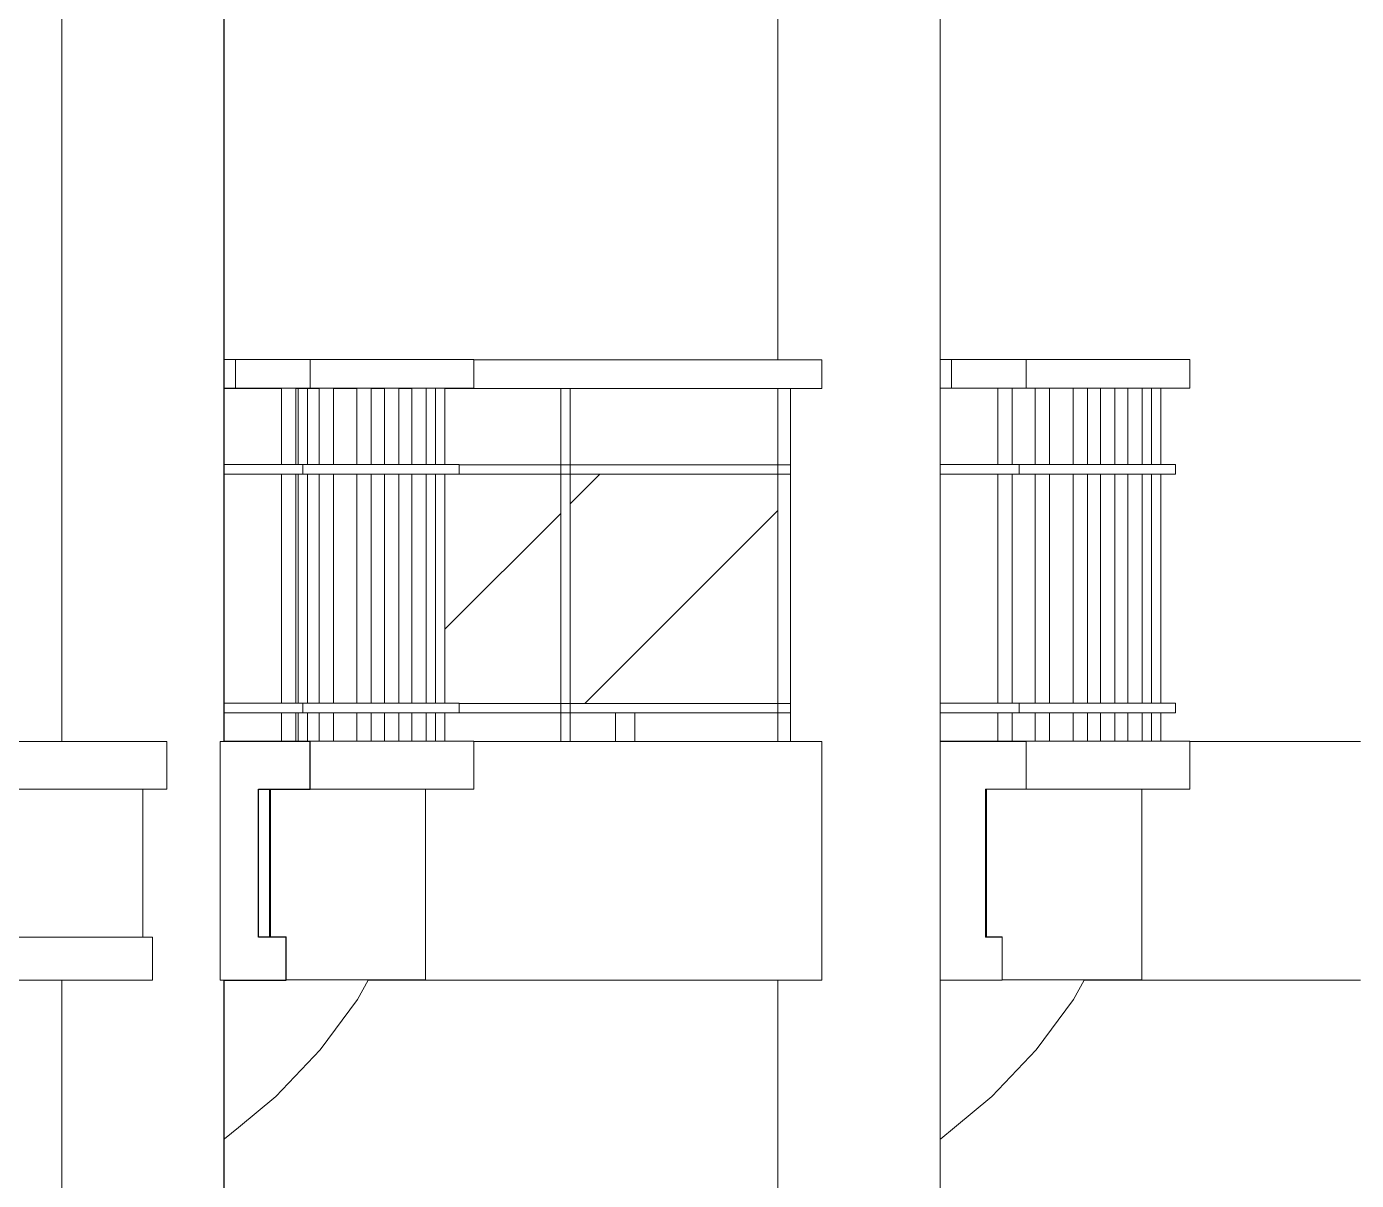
# Model space of a CAD drawing. Header units: millimetres. Extents: x -667 to -468, y -723 to -475.
# Drawn here: x -643.892 to -641.107, y -491.964 to -489.547 of the extents above; entities that cross this region are included whole.
import ezdxf

# ---------------------------------------------------------------- set-up
doc = ezdxf.new("R2010")
doc.units = ezdxf.units.MM
doc.layers.get('0').update_dxf_attribs({"lineweight": 9})
doc.layers.add('dinding', color=36, linetype='Continuous', lineweight=9)
doc.layers.add('NOTASI', color=250, linetype='Continuous', lineweight=5)

msp = doc.modelspace()

# ---------------------------------------------------------------- hatches: boundary and pattern name
at = {"layer": 'NOTASI'}
h = msp.add_hatch(dxfattribs=at)
h.set_pattern_fill('ANSI35', color=256, scale=0.1, style=0)
h.set_pattern_definition([(45, (-11.52194, 2.3887), (-0.4490128, 0.4490128), []), (45, (-11.0729, 2.3887), (-0.4490128, 0.4490128), [0.79375, -0.15875, 0, -0.15875])])
h.paths.add_polyline_path([(-641.4333, -488.6973), (-641.8397, -488.6973), (-641.9023, -488.7449), (-641.9023, -488.7949), (-641.9083, -488.7949), (-641.9083, -488.8944), (-641.4333, -488.8944)])
h.paths.add_polyline_path([(-642.3183, -490.4849), (-642.7533, -490.4849), (-642.7533, -490.9649), (-642.3183, -490.9649)])
h.paths.add_polyline_path([(-642.7733, -490.4849), (-643.0159, -490.4849), (-643.0159, -490.9644), (-642.9857, -490.9644), (-642.7733, -490.9649)])

# ---------------------------------------------------------------- linework, layer by layer
at = {"lineweight": 30}
msp.add_lwpolyline([(-643.4783, -492.5249), (-643.4783, -491.5449), (-643.3483, -491.5449), (-643.3483, -491.4549), (-643.4062, -491.4549), (-643.4062, -491.1449), (-643.2983, -491.1449), (-643.2983, -491.0449), (-643.4783, -491.0449), (-643.4783, -488.7955)], dxfattribs=at)
at = {"layer": 'dinding'}
for p, q in [((-643.8183, -491.0449), (-643.8183, -488.0329)), ((-642.3183, -490.2449), (-642.3183, -488.0329)), ((-641.9783, -490.2444), (-641.9783, -488.9249)), ((-643.4783, -490.3044), (-643.4783, -490.2444)), ((-643.2983, -490.2444), (-643.4783, -490.2444)), ((-643.4545, -490.3044), (-643.4545, -490.2444)), ((-643.2983, -490.3044), (-643.2983, -490.2444)), ((-643.2983, -490.2444), (-642.9554, -490.2444)), ((-642.9554, -490.2449), (-642.9554, -490.2444)), ((-642.9554, -490.3044), (-642.9554, -490.2449)), ((-642.9554, -490.2449), (-642.8083, -490.2449)), ((-642.8083, -490.2449), (-642.7583, -490.2449)), ((-642.7583, -490.2449), (-642.6583, -490.2449)), ((-642.6583, -490.2449), (-642.6183, -490.2449)), ((-642.6183, -490.2449), (-642.3183, -490.2449)), ((-642.3183, -490.2449), (-642.2266, -490.2449)), ((-642.2266, -490.3049), (-642.2266, -490.2449)), ((-641.9545, -490.2444), (-641.9783, -490.2444)), ((-641.9783, -490.3044), (-641.9783, -490.2444)), ((-641.9545, -490.3044), (-641.9545, -490.2444)), ((-641.9545, -490.2444), (-641.7983, -490.2444)), ((-641.7983, -490.3044), (-641.7983, -490.2444)), ((-641.7983, -490.2444), (-641.4554, -490.2444)), ((-641.4554, -490.3044), (-641.4554, -490.2444)), ((-643.4545, -490.3044), (-643.4783, -490.3044)), ((-643.4783, -490.3049), (-643.4783, -490.3044)), ((-643.3579, -490.3049), (-643.4783, -490.3049)), ((-643.4783, -490.4644), (-643.4783, -490.3049)), ((-643.3579, -490.3044), (-643.4545, -490.3044)), ((-643.3579, -490.3044), (-643.3579, -490.3049)), ((-643.3279, -490.3044), (-643.3579, -490.3044)), ((-643.3579, -490.3049), (-643.3579, -490.4644)), ((-643.3279, -490.3044), (-643.3279, -490.3049)), ((-643.3279, -490.3044), (-643.2983, -490.3044)), ((-643.3233, -490.3049), (-643.3279, -490.3049)), ((-643.3279, -490.3049), (-643.3279, -490.4644)), ((-643.3233, -490.3049), (-643.3233, -490.4644)), ((-643.3233, -490.3049), (-643.3033, -490.3049)), ((-643.2791, -490.3049), (-643.3033, -490.3049)), ((-643.3033, -490.3049), (-643.3033, -490.4644)), ((-643.2983, -490.3044), (-643.2791, -490.3044)), ((-643.2791, -490.3044), (-643.2791, -490.3049)), ((-643.2491, -490.3044), (-643.2791, -490.3044)), ((-643.2791, -490.3049), (-643.2791, -490.4644)), ((-643.2, -490.3044), (-643.2491, -490.3044)), ((-643.2491, -490.3044), (-643.2491, -490.3049)), ((-643.2, -490.3049), (-643.2491, -490.3049)), ((-643.2491, -490.3049), (-643.2491, -490.4644)), ((-643.2, -490.3044), (-643.2, -490.3049)), ((-643.17, -490.3044), (-643.2, -490.3044)), ((-643.2, -490.3049), (-643.2, -490.4644)), ((-643.1425, -490.3044), (-643.17, -490.3044)), ((-643.17, -490.3044), (-643.17, -490.3049)), ((-643.1425, -490.3049), (-643.17, -490.3049)), ((-643.17, -490.3049), (-643.17, -490.4644)), ((-643.1425, -490.3044), (-643.1425, -490.3049)), ((-643.1425, -490.3044), (-643.1125, -490.3044)), ((-643.1425, -490.3049), (-643.1425, -490.4644)), ((-643.0851, -490.3044), (-643.1125, -490.3044)), ((-643.1125, -490.3044), (-643.1125, -490.3049)), ((-643.0851, -490.3049), (-643.1125, -490.3049)), ((-643.1125, -490.3049), (-643.1125, -490.4644)), ((-643.0851, -490.3044), (-643.0851, -490.3049)), ((-643.0551, -490.3044), (-643.0851, -490.3044)), ((-643.0851, -490.3049), (-643.0851, -490.4644)), ((-643.0551, -490.3044), (-643.0551, -490.4644)), ((-643.0355, -490.3044), (-643.0551, -490.3044)), ((-643.0355, -490.3044), (-643.0355, -490.4644)), ((-643.0159, -490.3044), (-643.0355, -490.3044)), ((-643.0159, -490.3044), (-643.0159, -490.3049)), ((-643.0159, -490.3044), (-642.9554, -490.3044)), ((-642.7733, -490.3049), (-643.0159, -490.3049)), ((-643.0159, -490.3049), (-643.0159, -490.4644)), ((-642.7733, -490.3049), (-642.7533, -490.3049)), ((-642.7733, -490.3049), (-642.7733, -490.4649)), ((-642.7533, -490.3049), (-642.7533, -490.4649)), ((-642.7533, -490.3049), (-642.2266, -490.3049)), ((-642.3183, -490.9849), (-642.3183, -490.3049)), ((-642.2917, -490.4649), (-642.2917, -490.3049)), ((-641.9545, -490.3044), (-641.9783, -490.3044)), ((-641.9783, -490.4644), (-641.9783, -490.3044)), ((-641.8579, -490.3044), (-641.9545, -490.3044)), ((-641.8579, -490.3044), (-641.8579, -490.4644)), ((-641.8279, -490.3044), (-641.8579, -490.3044)), ((-641.8279, -490.3044), (-641.8279, -490.4644)), ((-641.8279, -490.3044), (-641.7983, -490.3044)), ((-641.7983, -490.3044), (-641.7791, -490.3044)), ((-641.7791, -490.3044), (-641.7791, -490.4644)), ((-641.7491, -490.3044), (-641.7791, -490.3044)), ((-641.7491, -490.3044), (-641.7491, -490.4644)), ((-641.7, -490.3044), (-641.7491, -490.3044)), ((-641.7, -490.3044), (-641.7, -490.4644)), ((-641.67, -490.3044), (-641.7, -490.3044)), ((-641.6425, -490.3044), (-641.67, -490.3044)), ((-641.67, -490.3044), (-641.67, -490.4644)), ((-641.6425, -490.3044), (-641.6425, -490.4644)), ((-641.6125, -490.3044), (-641.6425, -490.3044)), ((-641.5851, -490.3044), (-641.6125, -490.3044)), ((-641.6125, -490.3044), (-641.6125, -490.4644)), ((-641.5851, -490.3044), (-641.5851, -490.4644)), ((-641.5551, -490.3044), (-641.5851, -490.3044)), ((-641.5551, -490.3044), (-641.5551, -490.4644)), ((-641.5355, -490.3044), (-641.5551, -490.3044)), ((-641.5355, -490.3044), (-641.5355, -490.4644)), ((-641.5159, -490.3044), (-641.5355, -490.3044)), ((-641.5159, -490.3044), (-641.5159, -490.4644)), ((-641.5159, -490.3044), (-641.4554, -490.3044)), ((-643.4783, -490.4644), (-643.3579, -490.4644)), ((-643.4783, -490.4844), (-643.4783, -490.4644)), ((-643.3579, -490.4644), (-643.3279, -490.4644)), ((-643.3279, -490.4644), (-643.3233, -490.4644)), ((-643.3233, -490.4644), (-643.3131, -490.4644)), ((-643.3131, -490.4644), (-643.3131, -490.4844)), ((-643.3131, -490.4644), (-643.3033, -490.4644)), ((-643.3033, -490.4644), (-643.2791, -490.4644)), ((-643.2791, -490.4644), (-643.2491, -490.4644)), ((-643.2491, -490.4644), (-643.2, -490.4644)), ((-643.2, -490.4644), (-643.17, -490.4644)), ((-643.17, -490.4644), (-643.1425, -490.4644)), ((-643.1425, -490.4644), (-643.1125, -490.4644)), ((-643.1125, -490.4644), (-643.0851, -490.4644)), ((-643.0851, -490.4644), (-643.0551, -490.4644)), ((-643.0551, -490.4644), (-643.0355, -490.4644)), ((-643.0355, -490.4644), (-643.0159, -490.4644)), ((-643.0159, -490.4644), (-642.9857, -490.4644)), ((-642.9857, -490.4644), (-642.9857, -490.4649)), ((-642.9857, -490.4649), (-642.9857, -490.4844)), ((-642.7733, -490.4649), (-642.9857, -490.4649)), ((-642.7533, -490.4649), (-642.7733, -490.4649)), ((-642.7733, -490.4649), (-642.7733, -490.4849)), ((-642.2917, -490.4649), (-642.7533, -490.4649)), ((-642.7533, -490.4649), (-642.7533, -490.4849)), ((-642.2917, -490.4849), (-642.2917, -490.4649)), ((-641.9783, -490.4644), (-641.8579, -490.4644)), ((-641.9783, -490.4844), (-641.9783, -490.4644)), ((-641.8579, -490.4644), (-641.8279, -490.4644)), ((-641.8279, -490.4644), (-641.8131, -490.4644)), ((-641.8131, -490.4644), (-641.8131, -490.4844)), ((-641.8131, -490.4644), (-641.7791, -490.4644)), ((-641.7791, -490.4644), (-641.7491, -490.4644)), ((-641.7491, -490.4644), (-641.7, -490.4644)), ((-641.7, -490.4644), (-641.67, -490.4644)), ((-641.67, -490.4644), (-641.6425, -490.4644)), ((-641.6425, -490.4644), (-641.6125, -490.4644)), ((-641.6125, -490.4644), (-641.5851, -490.4644)), ((-641.5851, -490.4644), (-641.5551, -490.4644)), ((-641.5551, -490.4644), (-641.5355, -490.4644)), ((-641.5355, -490.4644), (-641.5159, -490.4644)), ((-641.5159, -490.4644), (-641.4857, -490.4644)), ((-641.4857, -490.4644), (-641.4857, -490.4844)), ((-643.3579, -490.4844), (-643.4783, -490.4844)), ((-643.4783, -490.4849), (-643.4783, -490.4844)), ((-643.3579, -490.4849), (-643.4783, -490.4849)), ((-643.4783, -490.9644), (-643.4783, -490.4849)), ((-643.3579, -490.4844), (-643.3579, -490.4849)), ((-643.3579, -490.4844), (-643.3279, -490.4844)), ((-643.3579, -490.4849), (-643.3579, -490.9644)), ((-643.3233, -490.4844), (-643.3279, -490.4844)), ((-643.3279, -490.4844), (-643.3279, -490.4849)), ((-643.3233, -490.4849), (-643.3279, -490.4849)), ((-643.3279, -490.4849), (-643.3279, -490.9644)), ((-643.3131, -490.4844), (-643.3233, -490.4844)), ((-643.3233, -490.4844), (-643.3233, -490.4849)), ((-643.3233, -490.4849), (-643.3233, -490.9644)), ((-643.3033, -490.4849), (-643.3233, -490.4849)), ((-643.3131, -490.4844), (-643.3033, -490.4844)), ((-643.3033, -490.4844), (-643.3033, -490.4849)), ((-643.2791, -490.4844), (-643.3033, -490.4844)), ((-643.2791, -490.4849), (-643.3033, -490.4849)), ((-643.3033, -490.4849), (-643.3033, -490.9644)), ((-643.2791, -490.4844), (-643.2791, -490.4849)), ((-643.2791, -490.4844), (-643.2491, -490.4844)), ((-643.2791, -490.4849), (-643.2791, -490.9644)), ((-643.2, -490.4844), (-643.2491, -490.4844)), ((-643.2491, -490.4844), (-643.2491, -490.4849)), ((-643.2, -490.4849), (-643.2491, -490.4849)), ((-643.2491, -490.4849), (-643.2491, -490.9644)), ((-643.2, -490.4844), (-643.2, -490.4849)), ((-643.2, -490.4844), (-643.17, -490.4844)), ((-643.2, -490.4849), (-643.2, -490.9644)), ((-643.17, -490.4844), (-643.17, -490.4849)), ((-643.17, -490.4844), (-643.1425, -490.4844)), ((-643.1425, -490.4849), (-643.17, -490.4849)), ((-643.17, -490.4849), (-643.17, -490.9644)), ((-643.1425, -490.4844), (-643.1425, -490.4849)), ((-643.1425, -490.4844), (-643.1125, -490.4844)), ((-643.1425, -490.4849), (-643.1425, -490.9644)), ((-643.0851, -490.4844), (-643.1125, -490.4844)), ((-643.1125, -490.4844), (-643.1125, -490.4849)), ((-643.0851, -490.4849), (-643.1125, -490.4849)), ((-643.1125, -490.4849), (-643.1125, -490.9644)), ((-643.0851, -490.4844), (-643.0851, -490.4849)), ((-643.0851, -490.4844), (-643.0551, -490.4844)), ((-643.0851, -490.4849), (-643.0851, -490.9644)), ((-643.0551, -490.4844), (-643.0551, -490.9644)), ((-643.0551, -490.4844), (-643.0355, -490.4844)), ((-643.0355, -490.4844), (-643.0355, -490.9644)), ((-643.0159, -490.4844), (-643.0355, -490.4844)), ((-642.9857, -490.4844), (-643.0159, -490.4844)), ((-643.0159, -490.4844), (-643.0159, -490.4849)), ((-642.7733, -490.4849), (-643.0159, -490.4849)), ((-643.0159, -490.4849), (-643.0159, -490.9644)), ((-642.7533, -490.4849), (-642.7733, -490.4849)), ((-642.7733, -490.4849), (-642.7733, -490.9649)), ((-642.7533, -490.4849), (-642.7533, -490.9649)), ((-642.7533, -490.4849), (-642.2917, -490.4849)), ((-642.2917, -490.4849), (-642.2917, -491.0449)), ((-641.8579, -490.4844), (-641.9783, -490.4844)), ((-641.9783, -490.9644), (-641.9783, -490.4844)), ((-641.8579, -490.4844), (-641.8579, -490.9644)), ((-641.8579, -490.4844), (-641.8279, -490.4844)), ((-641.8131, -490.4844), (-641.8279, -490.4844)), ((-641.8279, -490.4844), (-641.8279, -490.9644)), ((-641.7791, -490.4844), (-641.8131, -490.4844)), ((-641.7791, -490.4844), (-641.7791, -490.9644)), ((-641.7791, -490.4844), (-641.7491, -490.4844)), ((-641.7491, -490.4844), (-641.7491, -490.9644)), ((-641.7, -490.4844), (-641.7491, -490.4844)), ((-641.7, -490.4844), (-641.7, -490.9644)), ((-641.7, -490.4844), (-641.67, -490.4844)), ((-641.67, -490.4844), (-641.67, -490.9644)), ((-641.67, -490.4844), (-641.6425, -490.4844)), ((-641.6425, -490.4844), (-641.6425, -490.9644)), ((-641.6425, -490.4844), (-641.6125, -490.4844)), ((-641.5851, -490.4844), (-641.6125, -490.4844)), ((-641.6125, -490.4844), (-641.6125, -490.9644)), ((-641.5851, -490.4844), (-641.5851, -490.9644)), ((-641.5851, -490.4844), (-641.5551, -490.4844)), ((-641.5551, -490.4844), (-641.5551, -490.9644)), ((-641.5551, -490.4844), (-641.5355, -490.4844)), ((-641.5355, -490.4844), (-641.5355, -490.9644)), ((-641.5159, -490.4844), (-641.5355, -490.4844)), ((-641.4857, -490.4844), (-641.5159, -490.4844)), ((-641.5159, -490.4844), (-641.5159, -490.9644)), ((-643.4783, -490.9644), (-643.3579, -490.9644)), ((-643.4783, -490.9844), (-643.4783, -490.9644)), ((-643.3579, -490.9644), (-643.3279, -490.9644)), ((-643.3279, -490.9644), (-643.3233, -490.9644)), ((-643.3233, -490.9644), (-643.3131, -490.9644)), ((-643.3131, -490.9644), (-643.3131, -490.9844)), ((-643.3131, -490.9644), (-643.3033, -490.9644)), ((-643.3033, -490.9644), (-643.2791, -490.9644)), ((-643.2791, -490.9644), (-643.2491, -490.9644)), ((-643.2491, -490.9644), (-643.2, -490.9644)), ((-643.2, -490.9644), (-643.17, -490.9644)), ((-643.17, -490.9644), (-643.1425, -490.9644)), ((-643.1425, -490.9644), (-643.1125, -490.9644)), ((-643.1125, -490.9644), (-643.0851, -490.9644)), ((-643.0851, -490.9644), (-643.0551, -490.9644)), ((-643.0551, -490.9644), (-643.0355, -490.9644)), ((-643.0355, -490.9644), (-643.0159, -490.9644)), ((-643.0159, -490.9644), (-642.9857, -490.9644)), ((-642.9857, -490.9644), (-642.9857, -490.9649)), ((-642.7733, -490.9649), (-642.9857, -490.9649)), ((-642.9857, -490.9649), (-642.9857, -490.9844)), ((-642.7533, -490.9649), (-642.7733, -490.9649)), ((-642.7733, -490.9649), (-642.7733, -490.9849)), ((-642.7533, -490.9649), (-642.7533, -490.9849)), ((-642.7533, -490.9649), (-642.2917, -490.9649)), ((-641.9783, -490.9644), (-641.8579, -490.9644)), ((-641.9783, -490.9844), (-641.9783, -490.9644)), ((-641.8579, -490.9644), (-641.8279, -490.9644)), ((-641.8279, -490.9644), (-641.8131, -490.9644)), ((-641.8131, -490.9644), (-641.8131, -490.9844)), ((-641.8131, -490.9644), (-641.7791, -490.9644)), ((-641.7791, -490.9644), (-641.7491, -490.9644)), ((-641.7491, -490.9644), (-641.7, -490.9644)), ((-641.7, -490.9644), (-641.67, -490.9644)), ((-641.67, -490.9644), (-641.6425, -490.9644)), ((-641.6425, -490.9644), (-641.6125, -490.9644)), ((-641.6125, -490.9644), (-641.5851, -490.9644)), ((-641.5851, -490.9644), (-641.5551, -490.9644)), ((-641.5551, -490.9644), (-641.5355, -490.9644)), ((-641.5355, -490.9644), (-641.5159, -490.9644)), ((-641.5159, -490.9644), (-641.4857, -490.9644)), ((-641.4857, -490.9644), (-641.4857, -490.9844)), ((-643.3579, -490.9844), (-643.4783, -490.9844)), ((-643.4783, -490.9849), (-643.4783, -490.9844)), ((-643.4783, -491.0444), (-643.4783, -490.9849)), ((-643.3579, -490.9849), (-643.4783, -490.9849)), ((-643.3579, -490.9844), (-643.3579, -490.9849)), ((-643.3579, -490.9844), (-643.3279, -490.9844)), ((-643.3579, -490.9849), (-643.3579, -491.0444)), ((-643.3233, -490.9844), (-643.3279, -490.9844)), ((-643.3279, -490.9844), (-643.3279, -490.9849)), ((-643.3233, -490.9849), (-643.3279, -490.9849)), ((-643.3279, -490.9849), (-643.3279, -491.0444)), ((-643.3131, -490.9844), (-643.3233, -490.9844)), ((-643.3233, -490.9844), (-643.3233, -490.9849)), ((-643.3233, -490.9849), (-643.3233, -491.0444)), ((-643.3033, -490.9849), (-643.3233, -490.9849)), ((-643.3131, -490.9844), (-643.3033, -490.9844)), ((-643.3033, -490.9844), (-643.3033, -490.9849)), ((-643.2791, -490.9844), (-643.3033, -490.9844)), ((-643.2791, -490.9849), (-643.3033, -490.9849)), ((-643.3033, -490.9849), (-643.3033, -491.0444)), ((-643.2791, -490.9844), (-643.2791, -490.9849)), ((-643.2791, -490.9844), (-643.2491, -490.9844)), ((-643.2791, -490.9849), (-643.2791, -491.0444)), ((-643.2, -490.9844), (-643.2491, -490.9844)), ((-643.2491, -490.9844), (-643.2491, -490.9849)), ((-643.2, -490.9849), (-643.2491, -490.9849)), ((-643.2491, -490.9849), (-643.2491, -491.0444)), ((-643.2, -490.9844), (-643.2, -490.9849)), ((-643.2, -490.9844), (-643.17, -490.9844)), ((-643.2, -490.9849), (-643.2, -491.0444)), ((-643.17, -490.9844), (-643.17, -490.9849)), ((-643.17, -490.9844), (-643.1425, -490.9844)), ((-643.1425, -490.9849), (-643.17, -490.9849)), ((-643.17, -490.9849), (-643.17, -491.0444)), ((-643.1425, -490.9844), (-643.1425, -490.9849)), ((-643.1425, -490.9844), (-643.1125, -490.9844)), ((-643.1425, -490.9849), (-643.1425, -491.0444)), ((-643.0851, -490.9844), (-643.1125, -490.9844)), ((-643.1125, -490.9844), (-643.1125, -490.9849)), ((-643.0851, -490.9849), (-643.1125, -490.9849)), ((-643.1125, -490.9849), (-643.1125, -491.0444)), ((-643.0851, -490.9844), (-643.0851, -490.9849)), ((-643.0851, -490.9844), (-643.0551, -490.9844)), ((-643.0851, -490.9849), (-643.0851, -491.0444)), ((-643.0551, -490.9844), (-643.0551, -491.0444)), ((-643.0551, -490.9844), (-643.0355, -490.9844)), ((-643.0355, -490.9844), (-643.0355, -491.0444)), ((-643.0159, -490.9844), (-643.0355, -490.9844)), ((-642.9857, -490.9844), (-643.0159, -490.9844)), ((-643.0159, -490.9844), (-643.0159, -490.9849)), ((-642.7733, -490.9849), (-643.0159, -490.9849)), ((-643.0159, -490.9849), (-643.0159, -491.0444)), ((-642.7533, -490.9849), (-642.7733, -490.9849)), ((-642.7733, -490.9849), (-642.7733, -491.0449)), ((-642.7533, -490.9849), (-642.7533, -491.0449)), ((-642.6583, -490.9849), (-642.7533, -490.9849)), ((-642.6583, -491.0449), (-642.6583, -490.9849)), ((-642.6183, -490.9849), (-642.6583, -490.9849)), ((-642.6183, -490.9849), (-642.6183, -491.0449)), ((-642.3183, -490.9849), (-642.6183, -490.9849)), ((-642.3183, -491.0449), (-642.3183, -490.9849)), ((-642.3183, -490.9849), (-642.2917, -490.9849)), ((-641.8579, -490.9844), (-641.9783, -490.9844)), ((-641.9783, -491.0444), (-641.9783, -490.9844)), ((-641.8579, -490.9844), (-641.8579, -491.0444)), ((-641.8579, -490.9844), (-641.8279, -490.9844)), ((-641.8131, -490.9844), (-641.8279, -490.9844)), ((-641.8279, -490.9844), (-641.8279, -491.0444)), ((-641.7791, -490.9844), (-641.8131, -490.9844)), ((-641.7791, -490.9844), (-641.7791, -491.0444)), ((-641.7791, -490.9844), (-641.7491, -490.9844)), ((-641.7491, -490.9844), (-641.7491, -491.0444)), ((-641.7, -490.9844), (-641.7491, -490.9844)), ((-641.7, -490.9844), (-641.7, -491.0444)), ((-641.7, -490.9844), (-641.67, -490.9844)), ((-641.67, -490.9844), (-641.67, -491.0444)), ((-641.67, -490.9844), (-641.6425, -490.9844)), ((-641.6425, -490.9844), (-641.6425, -491.0444)), ((-641.6425, -490.9844), (-641.6125, -490.9844)), ((-641.5851, -490.9844), (-641.6125, -490.9844)), ((-641.6125, -490.9844), (-641.6125, -491.0444)), ((-641.5851, -490.9844), (-641.5851, -491.0444)), ((-641.5851, -490.9844), (-641.5551, -490.9844)), ((-641.5551, -490.9844), (-641.5551, -491.0444)), ((-641.5551, -490.9844), (-641.5355, -490.9844)), ((-641.5355, -490.9844), (-641.5355, -491.0444)), ((-641.5159, -490.9844), (-641.5355, -490.9844)), ((-641.4857, -490.9844), (-641.5159, -490.9844)), ((-641.5159, -490.9844), (-641.5159, -491.0444)), ((-643.5983, -491.0449), (-644.1917, -491.0449)), ((-643.5983, -491.1449), (-643.5983, -491.0449)), ((-643.4866, -491.0449), (-643.4783, -491.0449)), ((-643.4866, -491.0449), (-643.4866, -491.5449)), ((-643.4783, -491.0449), (-643.4783, -491.0444)), ((-643.4783, -491.0444), (-643.3579, -491.0444)), ((-643.4783, -491.0449), (-643.2983, -491.0449)), ((-643.3579, -491.0444), (-643.3279, -491.0444)), ((-643.3279, -491.0444), (-643.3233, -491.0444)), ((-643.3233, -491.0444), (-643.3033, -491.0444)), ((-643.3033, -491.0444), (-643.2983, -491.0444)), ((-643.2983, -491.0444), (-643.2791, -491.0444)), ((-643.2983, -491.0449), (-643.2983, -491.0444)), ((-643.2983, -491.1444), (-643.2983, -491.0449)), ((-643.2791, -491.0444), (-643.2491, -491.0444)), ((-643.2, -491.0444), (-643.2491, -491.0444)), ((-643.2, -491.0444), (-643.17, -491.0444)), ((-643.17, -491.0444), (-643.1425, -491.0444)), ((-643.1425, -491.0444), (-643.1125, -491.0444)), ((-643.1125, -491.0444), (-643.0851, -491.0444)), ((-643.0851, -491.0444), (-643.0551, -491.0444)), ((-643.0551, -491.0444), (-643.0355, -491.0444)), ((-643.0355, -491.0444), (-643.0159, -491.0444)), ((-642.9554, -491.0444), (-643.0159, -491.0444)), ((-642.9554, -491.0444), (-642.9554, -491.0449)), ((-642.9554, -491.0449), (-642.7733, -491.0449)), ((-642.9554, -491.0449), (-642.9554, -491.1444)), ((-642.7733, -491.0449), (-642.7533, -491.0449)), ((-642.7533, -491.0449), (-642.6583, -491.0449)), ((-642.6583, -491.0449), (-642.6183, -491.0449)), ((-642.6183, -491.0449), (-642.3183, -491.0449)), ((-642.2266, -491.0449), (-642.3183, -491.0449)), ((-642.2266, -491.0449), (-642.2266, -491.5449)), ((-641.9783, -491.0449), (-641.9783, -491.0444)), ((-641.9783, -491.0444), (-641.8579, -491.0444)), ((-641.9783, -491.0449), (-641.7983, -491.0449)), ((-641.9783, -491.5449), (-641.9783, -491.0449)), ((-641.8579, -491.0444), (-641.8279, -491.0444)), ((-641.8279, -491.0444), (-641.7983, -491.0444)), ((-641.7983, -491.0444), (-641.7791, -491.0444)), ((-641.7983, -491.0449), (-641.7983, -491.0444)), ((-641.7983, -491.1444), (-641.7983, -491.0449)), ((-641.7791, -491.0444), (-641.7491, -491.0444)), ((-641.7, -491.0444), (-641.7491, -491.0444)), ((-641.7, -491.0444), (-641.67, -491.0444)), ((-641.67, -491.0444), (-641.6425, -491.0444)), ((-641.6125, -491.0444), (-641.6425, -491.0444)), ((-641.6125, -491.0444), (-641.5851, -491.0444)), ((-641.5851, -491.0444), (-641.5551, -491.0444)), ((-641.5551, -491.0444), (-641.5355, -491.0444)), ((-641.5355, -491.0444), (-641.5159, -491.0444)), ((-641.4554, -491.0444), (-641.5159, -491.0444)), ((-641.4554, -491.0444), (-641.4554, -491.0449)), ((-641.4554, -491.0449), (-641.1983, -491.0449)), ((-641.4554, -491.0449), (-641.4554, -491.1444)), ((-641.0983, -491.0449), (-641.1983, -491.0449)), ((-643.6483, -491.1449), (-647.6233, -491.1449)), ((-643.6483, -491.1449), (-643.5983, -491.1449)), ((-643.6483, -491.4549), (-643.6483, -491.1449)), ((-643.3812, -491.1449), (-643.3833, -491.1449)), ((-643.3833, -491.1449), (-643.3833, -491.4544)), ((-643.3812, -491.4544), (-643.3812, -491.1449)), ((-643.2983, -491.1449), (-643.3812, -491.1449)), ((-643.2983, -491.1449), (-643.2983, -491.1444)), ((-643.0563, -491.1444), (-643.2983, -491.1444)), ((-643.0563, -491.5444), (-643.0563, -491.1444)), ((-643.0563, -491.1444), (-642.9554, -491.1444)), ((-641.8812, -491.1449), (-641.8833, -491.1449)), ((-641.8833, -491.1449), (-641.8833, -491.4544)), ((-641.8812, -491.4544), (-641.8812, -491.1449)), ((-641.7983, -491.1449), (-641.8812, -491.1449)), ((-641.7983, -491.1449), (-641.7983, -491.1444)), ((-641.5563, -491.1444), (-641.7983, -491.1444)), ((-641.5563, -491.5444), (-641.5563, -491.1444)), ((-641.5563, -491.1444), (-641.4554, -491.1444)), ((-643.6483, -491.4549), (-647.6233, -491.4549)), ((-643.6483, -491.4549), (-643.6283, -491.4549)), ((-643.6283, -491.5449), (-643.6283, -491.4549)), ((-643.3812, -491.4544), (-643.3833, -491.4544)), ((-643.3833, -491.4544), (-643.3833, -491.4549)), ((-643.3833, -491.4549), (-643.3483, -491.4549)), ((-643.3483, -491.4544), (-643.3812, -491.4544)), ((-643.3483, -491.4549), (-643.3483, -491.4544)), ((-643.3483, -491.5444), (-643.3483, -491.4549)), ((-641.8812, -491.4544), (-641.8833, -491.4544)), ((-641.8833, -491.4544), (-641.8833, -491.4549)), ((-641.8833, -491.4549), (-641.8483, -491.4549)), ((-641.8483, -491.4544), (-641.8812, -491.4544)), ((-641.8483, -491.4549), (-641.8483, -491.4544)), ((-641.8483, -491.5444), (-641.8483, -491.4549)), ((-647.6433, -491.5449), (-643.6283, -491.5449)), ((-643.8183, -494.5549), (-643.8183, -491.5449)), ((-643.4783, -491.5449), (-643.4866, -491.5449)), ((-643.4483, -491.5449), (-643.4783, -491.5449)), ((-643.4783, -491.8783), (-643.4783, -491.5449)), ((-643.3483, -491.5449), (-643.4483, -491.5449)), ((-643.3483, -491.5449), (-643.3483, -491.5444)), ((-643.1764, -491.5444), (-643.3483, -491.5444)), ((-643.199, -491.5852), (-643.1767, -491.5449)), ((-643.1767, -491.5449), (-643.1764, -491.5444)), ((-642.3183, -491.5449), (-643.1767, -491.5449)), ((-643.0563, -491.5444), (-643.1764, -491.5444)), ((-642.3183, -494.5549), (-642.3183, -491.5449)), ((-642.2266, -491.5449), (-642.3183, -491.5449)), ((-641.9483, -491.5449), (-641.9783, -491.5449)), ((-641.9783, -491.8783), (-641.9783, -491.5449)), ((-641.8483, -491.5449), (-641.9483, -491.5449)), ((-641.8483, -491.5449), (-641.8483, -491.5444)), ((-641.6764, -491.5444), (-641.8483, -491.5444)), ((-641.699, -491.5852), (-641.6767, -491.5449)), ((-641.6767, -491.5449), (-641.6764, -491.5444)), ((-641.1983, -491.5449), (-641.6767, -491.5449)), ((-641.5563, -491.5444), (-641.6764, -491.5444)), ((-641.0983, -491.5449), (-641.1983, -491.5449)), ((-643.277, -491.6909), (-643.199, -491.5852)), ((-641.777, -491.6909), (-641.699, -491.5852)), ((-643.3702, -491.7888), (-643.277, -491.6909)), ((-641.8702, -491.7888), (-641.777, -491.6909)), ((-643.4483, -491.8536), (-643.3702, -491.7888)), ((-641.9483, -491.8536), (-641.8702, -491.7888)), ((-643.4772, -491.8776), (-643.4483, -491.8536)), ((-641.9772, -491.8776), (-641.9483, -491.8536)), ((-643.4783, -491.8783), (-643.4772, -491.8776)), ((-643.4783, -492.5249), (-643.4783, -491.8783)), ((-641.9783, -491.8783), (-641.9772, -491.8776)), ((-641.9783, -492.5249), (-641.9783, -491.8783))]:
    msp.add_line(p, q, dxfattribs=at)

doc.saveas('drawing.dxf')
